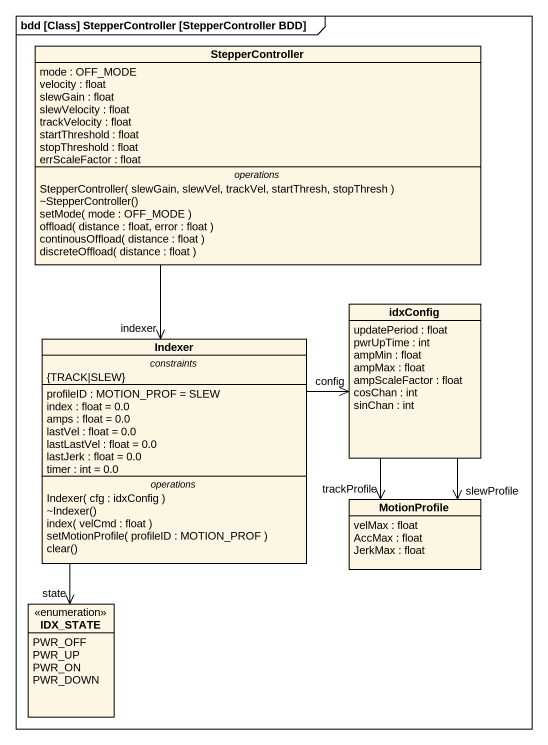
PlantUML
@startuml
mainframe bdd [Class] StepperController [StepperController BDD]
hide circle
hide empty members
skinparam classAttributeIconSize 0
class StepperController {
  mode : OFF_MODE
  velocity : float
  slewGain : float
  slewVelocity : float
  trackVelocity : float
  startThreshold : float
  stopThreshold : float
  errScaleFactor : float
  -- operations --
  StepperController( slewGain, slewVel, trackVel, startThresh, stopThresh )
  ~StepperController()
  setMode( mode : OFF_MODE )
  offload( distance : float, error : float )
  continousOffload( distance : float )
  discreteOffload( distance : float )
}
class idxConfig {
  updatePeriod : float
  pwrUpTime : int
  ampMin : float
  ampMax : float
  ampScaleFactor : float
  cosChan : int
  sinChan : int
}
class Indexer {
  -- constraints --
  {TRACK|SLEW}
  --
  profileID : MOTION_PROF = SLEW
  index : float = 0.0
  amps : float = 0.0
  lastVel : float = 0.0
  lastLastVel : float = 0.0
  lastJerk : float = 0.0
  timer : int = 0.0
  -- operations --
  Indexer( cfg : idxConfig )
  ~Indexer()
  index( velCmd : float )
  setMotionProfile( profileID : MOTION_PROF )
  clear()
}
class MotionProfile {
  velMax : float
  AccMax : float
  JerkMax : float
}
enum IDX_STATE {
  PWR_OFF
  PWR_UP
  PWR_ON
  PWR_DOWN
}
idxConfig --> "slewProfile" MotionProfile
idxConfig --> "trackProfile" MotionProfile
Indexer "indexer" <-up- StepperController
Indexer -right-> "config" idxConfig
IDX_STATE "state" <-up- Indexer
@enduml
